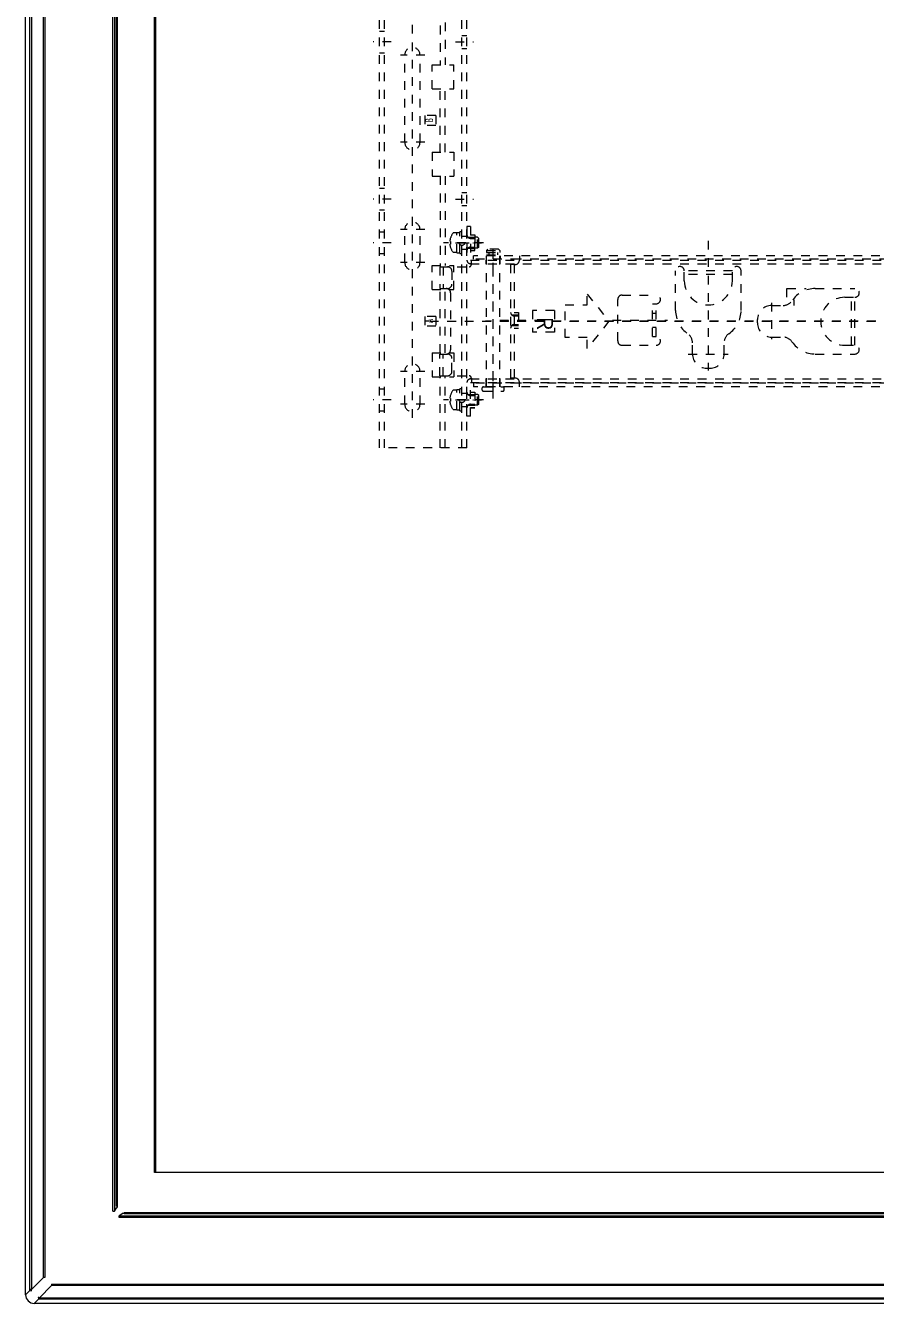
# Model space of a CAD drawing. Units: millimetres, scale not verified. Extents: x -63 to 62, y -56 to 57.
# Drawn here: x -23.29 to -13.56, y -9.93 to 4.71 of the extents above; entities that cross this region are included whole.
import ezdxf
from ezdxf.enums import TextEntityAlignment as Align

# ---------------------------------------------------------------- set-up
doc = ezdxf.new("R2010")
doc.units = ezdxf.units.MM
doc.header["$LTSCALE"] = 0.125
doc.header["$PDMODE"] = 32
doc.header["$PDSIZE"] = 0.0625
doc.linetypes.add('USER1', pattern=[1.4, 0.7, -0.7])
doc.layers.add('0-5_GAIKEI', color=1, linetype='USER1', lineweight=18)
doc.styles.add('ＭＳ ゴシック', font='')
doc.styles.get('ＭＳ ゴシック').set_extended_font_data('MS Gothic')

msp = doc.modelspace()

# ---------------------------------------------------------------- linework, layer by layer
at = {"layer": '0-5_GAIKEI', "color": 7, "linetype": 'Continuous'}
for p, q in [((-23.2894, -9.8288), (-23.2894, 28.8212)), ((-0.2594, -9.9288), (-23.1894, -9.9288))]:
    msp.add_line(p, q, dxfattribs=at)
at = {"layer": '0-5_GAIKEI', "linetype": 'Continuous'}
for p, q in [((-23.2413, -9.7709), (-23.2413, 28.7632)), ((-23.2234, 28.7632), (-23.2234, -9.7709)), ((-23.0831, -9.6305), (-23.0831, 28.6229)), ((-23.07, 28.6229), (-23.07, -9.6305)), ((-22.2897, -8.8722), (-22.2897, 27.8646)), ((-22.247, -8.8163), (-22.247, 27.8087)), ((-22.2398, 27.8087), (-22.2398, -8.8163)), ((-22.2369, -8.8163), (-22.2369, 27.8087)), ((-21.8119, -8.4288), (-21.8119, 27.4212)), ((-21.7994, -8.4288), (-21.7994, 27.4212)), ((-1.6369, -8.4288), (-21.8119, -8.4288)), ((-1.6494, -8.4288), (-21.7994, -8.4288)), ((-22.2897, -8.8722), (-22.2721, -8.8722)), ((-22.2721, -8.8722), (-22.246, -8.8307)), ((-22.247, -8.8163), (-22.2398, -8.8163)), ((-22.2369, -8.8163), (-22.2398, -8.8163)), ((-22.1763, -8.9004), (-22.2177, -8.9265)), ((-22.1619, -8.8942), (-22.1619, -8.8913)), ((-1.2869, -8.8913), (-22.1619, -8.8913)), ((-22.1619, -8.9015), (-22.1619, -8.8942)), ((-22.1619, -8.8942), (-1.2869, -8.8942)), ((-1.2869, -8.9015), (-22.1619, -8.9015)), ((-1.231, -8.9442), (-22.2177, -8.9442)), ((-23.2234, -9.7709), (-23.0831, -9.6305)), ((-23.07, -9.6305), (-23.0831, -9.6305)), ((-23.2894, -9.8288), (-23.2413, -9.7807)), ((-23.2234, -9.7709), (-23.2413, -9.7709)), ((-22.9911, -9.7225), (-23.1314, -9.8629)), ((-22.9911, -9.7094), (-22.9911, -9.7225)), ((-22.9911, -9.7094), (-0.4577, -9.7094)), ((-0.4577, -9.7225), (-22.9911, -9.7225)), ((-23.1413, -9.8807), (-23.1894, -9.9288)), ((-23.1314, -9.8629), (-0.3173, -9.8629)), ((-23.1314, -9.8629), (-23.1314, -9.8807)), ((-0.3173, -9.8807), (-23.1314, -9.8807))]:
    msp.add_line(p, q, dxfattribs=at)
at = {"layer": '0-5_GAIKEI'}
for p, q in [((-19.2369, -0.1288), (-19.2369, 19.8712)), ((-19.1794, -0.1288), (-19.1794, 19.8712)), ((-18.2944, -0.1288), (-18.2944, 19.8712)), ((-18.2369, -0.1288), (-18.2369, 19.8712)), ((-18.8619, 0.2165), (-18.8619, 19.5628)), ((-18.5444, 9.7077), (-18.5444, 4.2587)), ((-18.4869, 9.7438), (-18.4869, 4.2587)), ((-19.2369, 4.6462), (-19.1794, 4.6462)), ((-18.2944, 4.5962), (-18.2369, 4.5962)), ((-19.1044, 4.5212), (-19.3119, 4.5212)), ((-19.2369, 4.3962), (-19.1794, 4.3962)), ((-18.3694, 4.5212), (-18.1619, 4.5212)), ((-18.2944, 4.4462), (-18.2369, 4.4462)), ((-18.7201, 4.3712), (-18.9997, 4.3712)), ((-18.9494, 3.3712), (-18.9494, 4.3712)), ((-18.7744, 3.3712), (-18.7744, 4.3712)), ((-18.6369, 4.2587), (-18.3869, 4.2587)), ((-18.6369, 3.9837), (-18.6369, 4.2587)), ((-18.5444, 3.2587), (-18.5444, 3.9837)), ((-18.4869, 3.2587), (-18.4869, 3.9837)), ((-18.7201, 3.3712), (-18.9997, 3.3712)), ((-18.6369, 3.2587), (-18.3869, 3.2587)), ((-18.6369, 3.2587), (-18.6369, 2.9837)), ((-18.3869, 3.2587), (-18.3869, 2.9837)), ((-18.6369, 2.9837), (-18.3869, 2.9837)), ((-18.5444, 2.9837), (-18.5444, 1.9587)), ((-18.4869, 2.9837), (-18.4869, 1.9587)), ((-19.2369, 2.8462), (-19.1794, 2.8462)), ((-18.2944, 2.7962), (-18.2369, 2.7962)), ((-19.1044, 2.7212), (-19.3119, 2.7212)), ((-18.3694, 2.7212), (-18.1619, 2.7212)), ((-18.2944, 2.6462), (-18.2369, 2.6462)), ((-19.2369, 2.5962), (-19.1794, 2.5962)), ((-19.2369, 2.3462), (-19.1794, 2.3462)), ((-18.7201, 2.3712), (-18.9997, 2.3712)), ((-18.9494, 1.9962), (-18.9494, 2.3712)), ((-18.7744, 1.9962), (-18.7744, 2.3712)), ((-18.2944, 2.3462), (-18.3194, 2.3462)), ((-18.3194, 2.0962), (-18.3194, 2.3462)), ((-18.2944, 2.0962), (-18.2944, 2.3462)), ((-18.1969, 2.4087), (-18.2369, 2.4087)), ((-18.2369, 2.4087), (-18.2369, 2.0212)), ((-18.1969, 2.4087), (-18.1969, 2.0212)), ((-19.1044, 2.2212), (-19.3119, 2.2212)), ((-18.0481, 2.2212), (-18.5062, 2.2212)), ((-18.4337, 2.2362), (-18.4237, 2.2362)), ((-18.4337, 2.2062), (-18.4237, 2.2062)), ((-18.4237, 2.2362), (-18.4237, 2.2062)), ((-18.3519, 2.3337), (-18.3931, 2.3337)), ((-18.3694, 2.2212), (-18.1619, 2.2212)), ((-18.3194, 2.3362), (-18.3519, 2.3362)), ((-18.3519, 2.1062), (-18.3519, 2.3362)), ((-18.3119, 2.2212), (-18.0719, 2.2212)), ((-18.2944, 2.2962), (-18.2369, 2.2962)), ((-18.2259, 2.2837), (-18.1469, 2.2837)), ((-18.1969, 2.3112), (-18.1469, 2.3112)), ((-18.1969, 2.3112), (-18.1469, 2.3112)), ((-18.1969, 2.2712), (-18.1469, 2.2712)), ((-18.1469, 2.3112), (-18.1469, 2.1312)), ((-18.1152, 2.2837), (-18.1469, 2.2837)), ((-18.1152, 2.1587), (-18.1152, 2.2837)), ((-18.1019, 2.2704), (-18.1152, 2.2837)), ((-18.1019, 2.172), (-18.1019, 2.2704)), ((-17.9369, 0.4462), (-17.9369, 2.1998)), ((-15.4744, 2.2436), (-15.4744, 0.7568)), ((-19.2369, 2.0962), (-19.1794, 2.0962)), ((-18.3519, 2.1087), (-18.3931, 2.1087)), ((-18.3519, 2.1062), (-18.3194, 2.1062)), ((-18.3194, 2.0962), (-18.2944, 2.0962)), ((-18.2944, 2.1462), (-18.2369, 2.1462)), ((-18.2259, 2.1587), (-18.1469, 2.1587)), ((-18.1969, 2.1712), (-18.1469, 2.1712)), ((-18.1469, 2.1312), (-18.1969, 2.1312)), ((-6.3119, 2.0712), (-18.1619, 2.0712)), ((-18.1619, 2.0312), (-18.1619, 2.0712)), ((-18.1152, 2.1587), (-18.1469, 2.1587)), ((-18.1019, 2.172), (-18.1152, 2.1587)), ((-18.0181, 2.0712), (-18.0181, 2.0312)), ((-18.0119, 2.1337), (-17.9994, 2.1462)), ((-18.0119, 2.1337), (-18.0119, 2.1087)), ((-18.0119, 2.1337), (-17.8619, 2.1337)), ((-18.0119, 2.1087), (-17.8619, 2.1087)), ((-18.0119, 0.5712), (-18.0119, 2.0837)), ((-18.0119, 2.0837), (-17.8619, 2.0837)), ((-17.8744, 2.1462), (-17.9994, 2.1462)), ((-17.9869, 2.1087), (-17.9869, 2.0837)), ((-17.9369, 0.435), (-17.9369, 2.1742)), ((-17.9369, 1.8901), (-17.9369, 2.0814)), ((-17.8869, 2.1087), (-17.8869, 2.0837)), ((-17.8619, 2.1337), (-17.8744, 2.1462)), ((-17.8619, 2.1337), (-17.8619, 2.1087)), ((-17.8619, 0.5712), (-17.8619, 2.0837)), ((-17.8556, 2.0712), (-17.8556, 2.0312)), ((-17.6369, 2.0712), (-17.6369, 2.0212)), ((-18.7201, 1.9962), (-18.9997, 1.9962)), ((-18.5494, 1.9462), (-18.2119, 1.9462)), ((-18.5094, 1.9462), (-18.5094, 1.6962)), ((-18.3869, 1.6837), (-18.3869, 1.9587)), ((-18.1969, 2.0212), (-6.3519, 2.0212)), ((-18.1969, 1.9812), (-6.3519, 1.9812)), ((-17.6369, 2.0312), (-18.1619, 2.0312)), ((-18.0181, 1.9812), (-18.0181, 2.0212)), ((-17.8556, 1.9812), (-17.8556, 2.0212)), ((-17.6869, 1.9712), (-17.7369, 1.9712)), ((-17.7369, 1.9712), (-17.7369, 0.6712)), ((-17.6969, 1.9712), (-17.6969, 0.6712)), ((-6.4144, 2.0312), (-17.6369, 2.0312)), ((-18.4094, 1.8962), (-18.4094, 1.7462)), ((-15.8494, 1.4462), (-15.8494, 1.8987)), ((-15.7494, 1.7837), (-15.7494, 1.8987)), ((-15.1994, 1.8587), (-15.7494, 1.8587)), ((-15.0994, 1.4462), (-15.0994, 1.8987)), ((-18.6369, 1.6837), (-18.3869, 1.6837)), ((-18.5444, 0.9587), (-18.5444, 1.6837)), ((-18.4869, 0.9587), (-18.4869, 1.6837)), ((-18.4244, 1.6462), (-18.4244, 0.9962)), ((-16.8619, 1.6337), (-16.6119, 1.3212)), ((-16.8619, 1.5087), (-16.8619, 1.6337)), ((-16.4619, 1.6212), (-16.0719, 1.6212)), ((-14.5744, 1.6962), (-14.3539, 1.6962)), ((-14.5744, 1.598), (-14.5744, 1.6962)), ((-14.2494, 1.6962), (-13.7969, 1.6962)), ((-17.1119, 1.1337), (-17.1119, 1.5087)), ((-17.1119, 1.5087), (-16.8619, 1.5087)), ((-16.5119, 1.0962), (-16.5119, 1.5712)), ((-16.1119, 1.5212), (-16.0719, 1.5212)), ((-16.1119, 1.1462), (-16.1119, 1.5212)), ((-16.0719, 1.1462), (-16.0719, 1.5212)), ((-14.7494, 1.5331), (-14.7494, 1.1174)), ((-14.7494, 1.5331), (-14.7494, 1.1174)), ((-14.7494, 1.5024), (-14.6193, 1.5024)), ((-14.4943, 1.5654), (-14.4943, 1.5024)), ((-13.9119, 1.5962), (-13.7969, 1.5962)), ((-13.8369, 1.0462), (-13.8369, 1.5962)), ((-13.7969, 1.0462), (-13.7969, 1.5962)), ((-18.7194, 1.3774), (-18.7194, 1.2649)), ((-18.5944, 1.3774), (-18.7194, 1.3774)), ((-18.6619, 1.3212), (-5.8348, 1.3212)), ((-18.5944, 1.3774), (-18.5944, 1.2649)), ((-6.1575, 1.3212), (-18.026, 1.3212)), ((-17.8625, 1.3337), (-17.4387, 1.3337)), ((-17.7259, 1.3962), (-17.6469, 1.3962)), ((-17.6969, 1.4237), (-17.6469, 1.4237)), ((-17.6969, 1.3837), (-17.6469, 1.3837)), ((-17.6469, 1.4237), (-17.6469, 1.2437)), ((-17.4869, 1.4462), (-17.4869, 1.1962)), ((-17.2369, 1.4462), (-17.4869, 1.4462)), ((-17.2369, 1.4462), (-17.2369, 1.1962)), ((-16.6119, 1.3212), (-16.8619, 1.0087)), ((-16.5705, 1.3337), (-15.9422, 1.3337)), ((-16.1119, 1.4149), (-16.0719, 1.4149)), ((-14.9119, 1.3024), (-14.9119, 1.3399)), ((-18.5944, 1.2649), (-18.7194, 1.2649)), ((-17.7259, 1.2712), (-17.6469, 1.2712)), ((-17.6969, 1.2837), (-17.6469, 1.2837)), ((-17.6969, 1.2437), (-17.6469, 1.2437)), ((-17.2369, 1.1962), (-17.4869, 1.1962)), ((-16.1119, 1.2524), (-16.0719, 1.2524)), ((-16.4619, 1.0462), (-16.0719, 1.0462)), ((-16.1119, 1.1462), (-16.0719, 1.1462)), ((-15.6556, 0.9462), (-15.6556, 1.0763)), ((-15.2931, 0.9462), (-15.2931, 1.0763)), ((-14.7494, 1.1399), (-14.6193, 1.1399)), ((-13.9119, 1.0462), (-13.7969, 1.0462)), ((-18.6369, 0.9587), (-18.6369, 0.6837)), ((-18.5094, 0.6962), (-18.5094, 0.9462)), ((-18.4094, 0.7462), (-18.4094, 0.8962)), ((-15.7032, 0.9462), (-15.2472, 0.9462)), ((-14.2494, 0.9462), (-13.7969, 0.9462)), ((-18.7201, 0.7462), (-18.9997, 0.7462)), ((-18.9494, 0.3712), (-18.9494, 0.7462)), ((-18.7744, 0.3712), (-18.7744, 0.7462)), ((-17.9369, 0.5121), (-17.9369, 0.7503)), ((-15.4931, 0.7837), (-15.4556, 0.7837)), ((-18.6369, 0.6837), (-18.3869, 0.6837)), ((-18.5494, 0.6962), (-18.2119, 0.6962)), ((-18.5444, -0.1288), (-18.5444, 0.6837)), ((-18.4869, -0.1288), (-18.4869, 0.6837)), ((-18.2369, 0.2337), (-18.2369, 0.6212)), ((-18.1969, 0.6612), (-6.3519, 0.6612)), ((-18.1969, 0.2337), (-18.1969, 0.6212)), ((-18.1969, 0.6212), (-6.3519, 0.6212)), ((-17.6369, 0.6112), (-18.1619, 0.6112)), ((-18.1619, 0.6112), (-18.1619, 0.5712)), ((-18.0181, 0.6212), (-18.0181, 0.6612)), ((-18.0181, 0.5712), (-18.0181, 0.6112)), ((-17.8556, 0.6212), (-17.8556, 0.6612)), ((-17.8556, 0.5712), (-17.8556, 0.6112)), ((-17.6869, 0.6712), (-17.7369, 0.6712)), ((-17.6369, 0.5712), (-17.6369, 0.6212)), ((-6.4144, 0.6112), (-17.6369, 0.6112)), ((-19.2369, 0.5462), (-19.1794, 0.5462)), ((-18.3519, 0.5337), (-18.3931, 0.5337)), ((-18.3194, 0.5362), (-18.3519, 0.5362)), ((-18.3519, 0.3062), (-18.3519, 0.5362)), ((-18.2944, 0.5462), (-18.3194, 0.5462)), ((-18.3194, 0.2962), (-18.3194, 0.5462)), ((-18.2944, 0.2962), (-18.2944, 0.5462)), ((-18.2944, 0.4962), (-18.2369, 0.4962)), ((-18.2259, 0.4837), (-18.1469, 0.4837)), ((-18.1969, 0.5112), (-18.1469, 0.5112)), ((-18.1969, 0.5112), (-18.1469, 0.5112)), ((-18.1969, 0.4712), (-18.1469, 0.4712)), ((-6.3119, 0.5712), (-18.1619, 0.5712)), ((-18.1469, 0.5112), (-18.1469, 0.3312)), ((-18.1469, 0.5112), (-18.1469, 0.3312)), ((-18.1152, 0.4837), (-18.1469, 0.4837)), ((-18.1152, 0.3587), (-18.1152, 0.4837)), ((-18.1019, 0.4704), (-18.1152, 0.4837)), ((-18.1019, 0.372), (-18.1019, 0.4704)), ((-18.0619, 0.5337), (-18.0619, 0.5587)), ((-18.0494, 0.5712), (-17.8244, 0.5712)), ((-18.0494, 0.5212), (-17.8244, 0.5212)), ((-17.8119, 0.5337), (-17.8119, 0.5587)), ((-19.1044, 0.4212), (-19.3119, 0.4212)), ((-19.2369, 0.2962), (-19.1794, 0.2962)), ((-18.7201, 0.3712), (-18.9997, 0.3712)), ((-18.0481, 0.4212), (-18.5062, 0.4212)), ((-18.4337, 0.4362), (-18.4237, 0.4362)), ((-18.4337, 0.4062), (-18.4237, 0.4062)), ((-18.4237, 0.4362), (-18.4237, 0.4062)), ((-18.3519, 0.3087), (-18.3931, 0.3087)), ((-18.3694, 0.4212), (-18.1619, 0.4212)), ((-18.3519, 0.3062), (-18.3194, 0.3062)), ((-18.3194, 0.2962), (-18.2944, 0.2962)), ((-18.3119, 0.4212), (-18.0719, 0.4212)), ((-18.2944, 0.3462), (-18.2369, 0.3462)), ((-18.2259, 0.3587), (-18.1469, 0.3587)), ((-18.1969, 0.3712), (-18.1469, 0.3712)), ((-18.1969, 0.3312), (-18.1469, 0.3312)), ((-18.1469, 0.3312), (-18.1969, 0.3312)), ((-18.1152, 0.3587), (-18.1469, 0.3587)), ((-18.1019, 0.372), (-18.1152, 0.3587)), ((-18.1969, 0.2337), (-18.2369, 0.2337)), ((-18.2369, -0.1288), (-19.2369, -0.1288))]:
    msp.add_line(p, q, dxfattribs=at)
at = {"layer": '0-5_GAIKEI', "linetype": 'Continuous'}
for points in [[(-22.2897, 27.8646), (-22.2721, 27.8646), (-22.2721, -8.8722)], [(-22.2177, -8.9442), (-22.2177, -8.9265), (-1.231, -8.9265)]]:
    msp.add_lwpolyline(points, dxfattribs=at)
at = {"layer": '0-5_GAIKEI'}
for points in [[(-18.6369, 3.9837), (-18.3869, 3.9837), (-18.3869, 4.2587)], [(-18.5944, 3.6774), (-18.5944, 3.5649), (-18.7194, 3.5649)], [(-18.5944, 3.6774), (-18.7194, 3.6774), (-18.7194, 3.5649)], [(-18.1969, 2.1312), (-18.1469, 2.1312), (-18.1469, 2.3112)], [(-18.6369, 1.6837), (-18.6369, 1.9587), (-18.3869, 1.9587)], [(-18.5494, 1.9462), (-18.5494, 1.6962), (-18.4594, 1.6962)], [(-18.1869, 1.9712), (-18.1869, 1.9812), (-18.1869, 2.0212)], [(-15.1994, 1.7837), (-15.1994, 1.8987), (-15.7494, 1.8987)], [(-16.8619, 1.0087), (-16.8619, 1.1337), (-17.1119, 1.1337)], [(-18.6369, 0.9587), (-18.3869, 0.9587), (-18.3869, 0.6837)], [(-18.5494, 0.6962), (-18.5494, 0.9462), (-18.4594, 0.9462)], [(-18.1869, 0.6712), (-18.1869, 0.6612), (-18.1869, 0.6212)]]:
    msp.add_lwpolyline(points, dxfattribs=at)
for centre, radius, start, end in [((-18.8619, 4.3712), 0.0875, 0, 180), ((-18.8619, 3.3712), 0.0875, 180, 0), ((-18.8619, 2.3712), 0.0875, 0, 180), ((-18.2603, 2.2212), 0.174, 139.72739, 175.05554), ((-18.2603, 2.2212), 0.174, 184.94446, 220.27261), ((-18.1969, 2.3112), 0.04, 180, 270), ((-18.1969, 2.1312), 0.04, 90, 180), ((-18.8619, 1.9962), 0.0875, 180, 0), ((-18.4594, 1.8962), 0.05, 0, 90), ((-18.1969, 2.0212), 0.04, 180, 270), ((-18.2119, 1.9712), 0.025, 270, 0), ((-17.6869, 2.0212), 0.05, 270, 0), ((-15.7994, 1.8987), 0.05, 0, 180), ((-15.1494, 1.8987), 0.05, 0, 180), ((-15.4744, 1.7837), 0.275, 180, 0), ((-18.4744, 1.6462), 0.05, 0, 90), ((-18.4594, 1.7462), 0.05, 270, 0), ((-16.4619, 1.5712), 0.05, 90, 180), ((-16.0719, 1.5712), 0.05, 270, 90), ((-14.2494, 1.3712), 0.325, 90, 145.28851), ((-13.7969, 1.6462), 0.05, 270, 90), ((-14.7494, 1.3399), 0.1625, 90, 180), ((-14.6193, 1.6274), 0.125, 270, 325.28851), ((-13.9119, 1.3212), 0.275, 90, 270), ((-17.6969, 1.4237), 0.04, 180, 270), ((-15.5244, 1.4462), 0.325, 180, 235.28851), ((-15.4244, 1.4462), 0.325, 304.71149, 0), ((-17.6969, 1.2437), 0.04, 90, 180), ((-15.7806, 1.0763), 0.125, 0, 55.28851), ((-15.1681, 1.0763), 0.125, 124.71149, 180), ((-14.7494, 1.3024), 0.1625, 180, 270), ((-16.4619, 1.0962), 0.05, 180, 270), ((-16.0719, 1.0962), 0.05, 270, 90), ((-14.6193, 1.0149), 0.125, 34.71149, 90), ((-14.2494, 1.2712), 0.325, 214.71149, 270), ((-13.7969, 0.9962), 0.05, 270, 90), ((-18.4744, 0.9962), 0.05, 270, 0), ((-18.4594, 0.8962), 0.05, 0, 90), ((-15.4931, 0.9462), 0.1625, 180, 270), ((-15.4556, 0.9462), 0.1625, 270, 0), ((-18.8619, 0.7462), 0.0875, 0, 180), ((-18.4594, 0.7462), 0.05, 270, 0), ((-18.1969, 0.6212), 0.04, 90, 180), ((-18.2119, 0.6712), 0.025, 0, 90), ((-17.6869, 0.6212), 0.05, 0, 90), ((-18.2603, 0.4212), 0.174, 139.72739, 175.05554), ((-18.1969, 0.5112), 0.04, 180, 270), ((-18.0494, 0.5587), 0.0125, 90, 180), ((-18.0494, 0.5337), 0.0125, 180, 270), ((-17.8244, 0.5587), 0.0125, 0, 90), ((-17.8244, 0.5337), 0.0125, 270, 0), ((-18.8619, 0.3712), 0.0875, 180, 0), ((-18.2603, 0.4212), 0.174, 184.94446, 220.27261), ((-18.1969, 0.3312), 0.04, 90, 180)]:
    msp.add_arc(centre, radius, start, end, dxfattribs=at)
at = {"layer": '0-5_GAIKEI', "linetype": 'Continuous'}
for centre, radius, start, end in [((-22.1688, -8.8163), 0.0709, 180.02549, 188.82621), ((-25.8991, -9.7705), 2.6578, 359.7804, 359.99289), ((-23.6618, -9.8383), 0.4435, 7.16427, 8.74651), ((-23.1983, -10.2969), 0.4392, 81.24567, 82.84355), ((-23.1311, -12.5384), 2.6577, 90.00711, 90.21961)]:
    msp.add_arc(centre, radius, start, end, dxfattribs=at)
at = {"layer": '0-5_GAIKEI', "color": 7, "linetype": 'Continuous'}
msp.add_arc((-23.1894, -9.8288), 0.1, 180, 270, dxfattribs=at)
at = {"layer": '0-5_GAIKEI', "linetype": 'Continuous'}
for centre, major_axis, ratio, start_param, end_param in [((-22.2636, -8.8307), (0.0247, 0.0038), 0.148807, 5.4864637, 6.2302353), ((-22.1763, -8.9181), (0.0038, 0.0247), 0.148807, 0.05295, 0.7967217), ((-23.2038, -9.7807), (-0.0375, 0.0001), 0.070962, 0.0524923, 1.0740736), ((-23.1413, -9.8433), (0.0001, -0.0375), 0.070962, 5.2091117, 6.230693)]:
    msp.add_ellipse(centre, major_axis=major_axis, ratio=ratio, start_param=start_param, end_param=end_param, dxfattribs=at)
at = {"layer": '0-5_GAIKEI'}
for p in [(-18.2944, 2.2212), (-18.2944, 0.4212)]:
    msp.add_point(p, dxfattribs=at)

# ---------------------------------------------------------------- texts
at = {"layer": '0-5_GAIKEI', "color": 7, "style": 'ＭＳ ゴシック'}
for s, height, rotation, width, p in [('B', 0.0916, 90, 0.75, (-18.5964, 3.6015)), ('A', 0.0916, 90, 0.75, (-18.5977, 1.3015)), ('Ｒ', 0.1833, 270, 0.85, (-17.4908, 1.4032))]:
    msp.add_text(s, height=height, rotation=rotation, dxfattribs=dict(at, width=width)).set_placement(p, align=Align.BOTTOM_LEFT)

doc.saveas('drawing.dxf')
